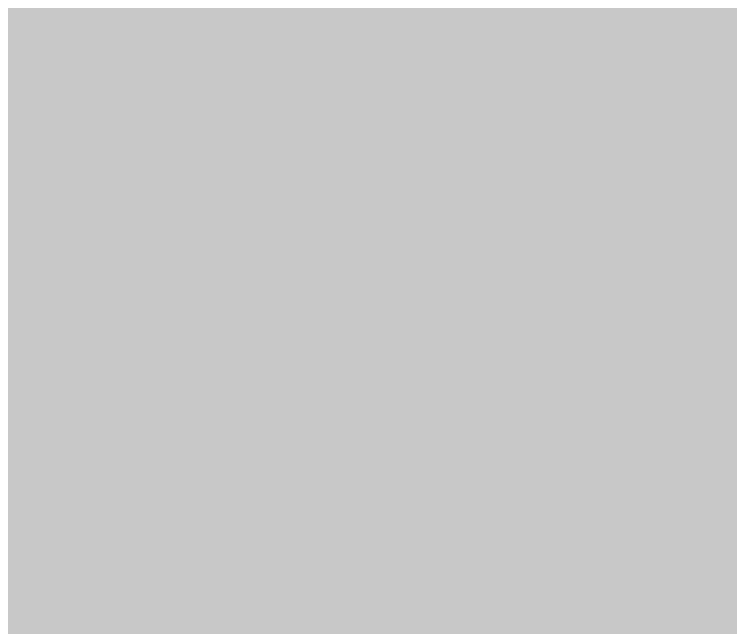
# Model space of a CAD drawing. Header units: millimetres. Extents: x 27500 to 33280, y -10980 to 420.
# Drawn here: x 29027.6784 to 29027.7445, y -6141.4505 to -6141.3939 of the extents above; entities that cross this region are included whole.
import ezdxf

# ---------------------------------------------------------------- set-up
doc = ezdxf.new("R2010")
doc.units = ezdxf.units.MM
doc.layers.add('CQEN_HARDWARE', color=7, linetype='Continuous', lineweight=5, true_color=0x848c8f)
doc.layers.add('CQEN_PLASTRON', color=7, linetype='Continuous', lineweight=5, true_color=0xd2d6d3)
doc.layers.add('LAYOUT_PARAMETERS', color=7, linetype='Continuous', plot=False)
doc.styles.add('LAYOUT_CONTACTOR_ARIAL', font='arial.ttf')
doc.styles.get("Standard").update_dxf_attribs({"font": 'arial.ttf'})

# ---------------------------------------------------------------- blocks, each defined once
blk = doc.blocks.new('SX_DYN_PLASTRON_KIT_G001')
at = {"layer": 'CQEN_HARDWARE'}
h = blk.add_hatch(color=256, dxfattribs=at)
h.paths.add_polyline_path([(39, 74), (29, 68), (15, 68), (14.529245, 68.018496), (14.061393, 68.07387), (13.599328, 68.16578), (13.145898, 68.293661), (12.703899, 68.456723), (12.276057, 68.653961), (11.865009, 68.884159), (11.473288, 69.145898), (11.103312, 69.437564), (10.757359, 69.757359), (10.437564, 70.103312), (10.145898, 70.473288), (9.884159, 70.865009), (9.653961, 71.276057), (9.456723, 71.703899), (9.293661, 72.145898), (9.16578, 72.599328), (9.07387, 73.061393), (9.018496, 73.529245), (9, 74), (9.018496, 74.470755), (9.07387, 74.938607), (9.16578, 75.400672), (9.293661, 75.854102), (9.456723, 76.296101), (9.653961, 76.723943), (9.884159, 77.134991), (10.145898, 77.526712), (10.437564, 77.896688), (10.757359, 78.242641), (11.103312, 78.562436), (11.473288, 78.854102), (11.865009, 79.115841), (12.276057, 79.346039), (12.703899, 79.543277), (13.145898, 79.706339), (13.599328, 79.83422), (14.061393, 79.92613), (14.529245, 79.981504), (15, 80), (29, 80)])
h.paths.add_polyline_path([(12, 71), (18, 71), (18, 77), (12, 77)], flags=0)
h = blk.add_hatch(color=256, dxfattribs=at)
h.paths.add_polyline_path([(39, 74), (29, 80), (15, 80), (14.529245, 79.981504), (14.061393, 79.92613), (13.599328, 79.83422), (13.145898, 79.706339), (12.703899, 79.543277), (12.276057, 79.346039), (11.865009, 79.115841), (11.473288, 78.854102), (11.103312, 78.562436), (10.757359, 78.242641), (10.437564, 77.896688), (10.145898, 77.526712), (9.884159, 77.134991), (9.653961, 76.723943), (9.456723, 76.296101), (9.293661, 75.854102), (9.16578, 75.400672), (9.07387, 74.938607), (9.018496, 74.470755), (9, 74), (9.018496, 73.529245), (9.07387, 73.061393), (9.16578, 72.599328), (9.293661, 72.145898), (9.456723, 71.703899), (9.653961, 71.276057), (9.884159, 70.865009), (10.145898, 70.473288), (10.437564, 70.103312), (10.757359, 69.757359), (11.103312, 69.437564), (11.473288, 69.145898), (11.865009, 68.884159), (12.276057, 68.653961), (12.703899, 68.456723), (13.145898, 68.293661), (13.599328, 68.16578), (14.061393, 68.07387), (14.529245, 68.018496), (15, 68), (29, 68)])
h.paths.add_polyline_path([(18, 71), (12, 71), (12, 77), (18, 77)], flags=0)
h.paths.add_polyline_path([(19.1, 71.25), (19.1, 76.75), (21.5, 76.75), (21.5, 71.25)], flags=0)
at = {"layer": 'CQEN_PLASTRON'}
h = blk.add_hatch(color=256, dxfattribs=at)
h.paths.add_polyline_path([(2.1, 145.9), (881.9, 145.9), (881.9, 2.1), (2.1, 2.1)])
h.paths.add_polyline_path([(70.5, 51.999998), (69.499999, 50.5), (837.500001, 50.5), (836.5, 51.999998), (832.5, 51.999998), (832.5, 95.999998), (836.5, 96), (837.5, 97.5), (69.5, 97.5), (70.5, 96), (74.5, 95.999998), (74.5, 51.999998)], flags=0)
h.paths.add_polyline_path([(7.252765, 76.364392), (7.099067, 75.784728), (6.988677, 75.195282), (6.9222, 74.599283), (6.9, 74), (6.9222, 73.400717), (6.988677, 72.804718), (7.099067, 72.215272), (7.252765, 71.635608), (12.635608, 66.252765), (12.924017, 66.17055), (13.215272, 66.099067), (13.508973, 66.038415), (13.804718, 65.988677), (14.102102, 65.949921), (14.400717, 65.9222), (14.700153, 65.905552), (15, 65.9), (15.299847, 65.905552), (15.599283, 65.9222), (15.897898, 65.949921), (16.195282, 65.988677), (16.491027, 66.038415), (16.784728, 66.099067), (17.075983, 66.17055), (17.364392, 66.252765), (22.747235, 71.635608), (22.900933, 72.215272), (23.011323, 72.804718), (23.0778, 73.400717), (23.1, 74), (23.0778, 74.599283), (23.011323, 75.195282), (22.900933, 75.784728), (22.747235, 76.364392), (17.364392, 81.747235), (16.784728, 81.900933), (16.195282, 82.011323), (15.599283, 82.0778), (15, 82.1), (14.400717, 82.0778), (13.804718, 82.011323), (13.215272, 81.900933), (12.635608, 81.747235)], flags=0)
h.paths.add_polyline_path([(56.5, 97.5), (56.5, 74.25), (58, 75.25), (58, 96), (68, 96), (69, 97.5)], flags=0)
h.paths.add_polyline_path([(849, 75.25), (850.5, 74.25), (850.5, 97.5), (838, 97.5), (839, 96), (849, 96)], flags=0)
h.paths.add_polyline_path([(58, 72.75), (56.5, 73.75), (56.5, 50.5), (68.999999, 50.5), (68, 52), (58, 52)], flags=0)
h.paths.add_polyline_path([(839, 52), (838.000001, 50.5), (850.5, 50.5), (850.5, 73.75), (849, 72.75), (849, 52)], flags=0)
h = blk.add_hatch(color=256, dxfattribs=at)
h.paths.add_polyline_path([(881.9, 2.1), (881.9, 145.9), (2.1, 145.9), (2.1, 2.1)])
h.paths.add_polyline_path([(837.500001, 50.5), (69.499999, 50.5), (70.5, 51.999998), (74.5, 51.999998), (74.5, 95.999998), (70.5, 96), (69.5, 97.5), (837.5, 97.5), (836.5, 96), (832.5, 95.999998), (832.5, 51.999998), (836.5, 51.999998)], flags=0)
h.paths.add_polyline_path([(12.635608, 66.252765), (7.252765, 71.635608), (7.099067, 72.215272), (6.988677, 72.804718), (6.9222, 73.400717), (6.9, 74), (6.9222, 74.599283), (6.988677, 75.195282), (7.099067, 75.784728), (7.252765, 76.364392), (12.635608, 81.747235), (13.215272, 81.900933), (13.804718, 82.011323), (14.400717, 82.0778), (15, 82.1), (15.599283, 82.0778), (16.195282, 82.011323), (16.784728, 81.900933), (17.364392, 81.747235), (22.747235, 76.364392), (22.900933, 75.784728), (23.011323, 75.195282), (23.0778, 74.599283), (23.1, 74), (23.0778, 73.400717), (23.011323, 72.804718), (22.900933, 72.215272), (22.747235, 71.635608), (17.364392, 66.252765), (17.075983, 66.17055), (16.784728, 66.099067), (16.491027, 66.038415), (16.195282, 65.988677), (15.897898, 65.949921), (15.599283, 65.9222), (15.299847, 65.905552), (15, 65.9), (14.700153, 65.905552), (14.400717, 65.9222), (14.102102, 65.949921), (13.804718, 65.988677), (13.508973, 66.038415), (13.215272, 66.099067), (12.924017, 66.17055)], flags=0)
h.paths.add_polyline_path([(850.5, 97.5), (850.5, 74.25), (849, 75.25), (849, 96), (839, 96), (838, 97.5)], flags=0)
h.paths.add_polyline_path([(58, 75.25), (56.5, 74.25), (56.5, 97.5), (69, 97.5), (68, 96), (58, 96)], flags=0)
h.paths.add_polyline_path([(850.5, 50.5), (838.000001, 50.5), (839, 52), (849, 52), (849, 72.75), (850.5, 73.75)], flags=0)
h.paths.add_polyline_path([(56.5, 50.5), (56.5, 73.75), (58, 72.75), (58, 52), (68, 52), (68.999999, 50.5)], flags=0)
blk = doc.blocks.new('*U497')
blk.add_blockref('SX_DYN_PLASTRON_KIT_G001', (0, 0))
at = {"flags": 1}
for tag in ['SOURCE_BLOCK', 'MODEL', 'HEIGHT_MM', 'WIDTH_MM']:
    blk.add_attdef(tag, (0, 0), '', height=1, dxfattribs=at)
at = {"layer": 'LAYOUT_PARAMETERS', "style": 'LAYOUT_CONTACTOR_ARIAL', "flags": 1}
for tag in ['ARTICLE', 'APERTURE_HEIGHT_MM', 'SOURCE', 'CABINET_SECTION_WIDTH_MM', 'ROW_PITCH_MM', 'PLASTRON_WIDTH_MM', 'PLASTRON_HEIGHT_MM', 'ROWS', 'NOTE', 'MODULES_PER_ROW', 'APERTURE_WIDTH_MM', 'VIEW']:
    blk.add_attdef(tag, (0, 0), '', height=1.7, dxfattribs=at)

msp = doc.modelspace()

# ---------------------------------------------------------------- block references
msp.add_blockref('*U497', (28992.75, -6213))

doc.saveas('drawing.dxf')
